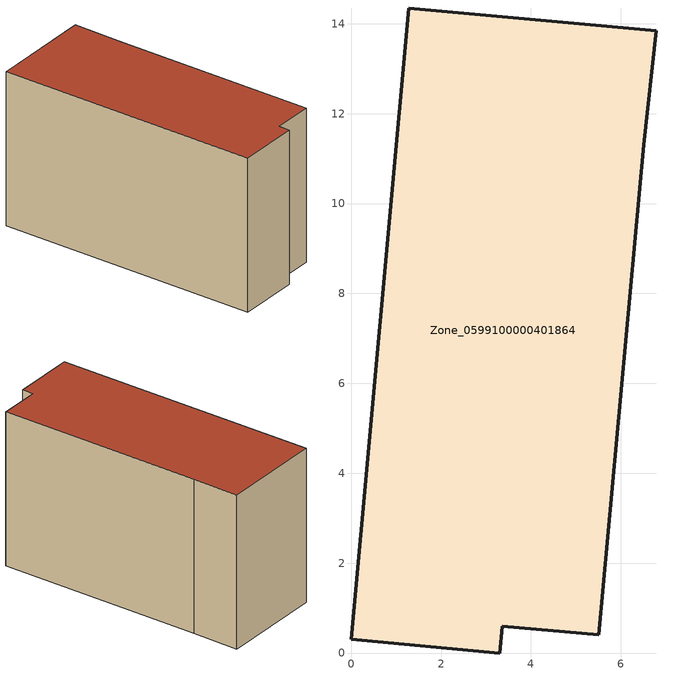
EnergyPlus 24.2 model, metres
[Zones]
Zone_0599100000401864
 floor ground (C_G): 3.36,0.6 3.3,0 0,0.3 1.28,14.35 6.79,13.84 6.5,11.31 5.51,0.4 z0
 wall outside (C_F): 6.79,13.84 1.28,14.35 0,0.3 3.3,0 3.36,0.6 5.51,0.4 6.5,11.31 6.79,13.84 z0:8.35
 roof outside (C_R): 3.3,0 3.36,0.6 5.51,0.4 6.5,11.31 6.79,13.84 1.28,14.35 0,0.3 z8.35
[BUILDING]
Pand.0599100000401864: North Axis=0; Terrain=City; Loads Convergence Tolerance Value=0.04; Temperature Convergence Tolerance Value=0.4; Solar Distribution=FullExterior; Maximum Number of Warmup Days=25; Minimum Number of Warmup Days=1
[Site:Location]
Rotterdam.The.Hague.AP_ZH_NLD Design_Conditions: Latitude=51.96; Longitude=4.45; Time Zone=1; Elevation=-4.5
[SITE:GROUNDTEMPERATURE:BUILDINGSURFACE]
18, 18, 18, 18, 18, 18, 18, 18, 18, 18, 18, 18
[MATERIAL] Thermal Absorptance=0.9; Solar Absorptance=0.7; Visible Absorptance=0.7
Name | Roughness | Thickness | Conductivity | Density | Specific Heat
G.TI.1992-2005 | MediumSmooth | 0.15 | 0.06 | 540 | 1210
F.TI.1992-2005 | Rough | 0.3 | 0.12 | 1920 | 840
R.TI.1992-2005 | MediumRough | 0.2 | 0.08 | 1500 | 1000
[CONSTRUCTION]
C_G: G.TI.1992-2005
C_F: F.TI.1992-2005
C_R: R.TI.1992-2005
[ZONE]
Zone_0599100000401864: Type=1; Multiplier=1; Ceiling Height=Autocalculate; Volume=Autocalculate; Floor Area=autocalculate; Part of Total Floor Area=Yes
[ZONEINFILTRATION:DESIGNFLOWRATE]
Infil_Zone_0599100000401864: Zone or ZoneList or Space or SpaceList=Zone_0599100000401864; Schedule=AlwaysOn; Design Flow Rate Calculation Method=Flow/Area; Flow Rate per Floor Area=0.0015; Constant Term Coefficient=1; Temperature Term Coefficient=0; Velocity Term Coefficient=0; Velocity Squared Term Coefficient=0
[HVACTEMPLATE:ZONE:IDEALLOADSAIRSYSTEM]
Zone_0599100000401864: Maximum Heating Supply Air Temperature=50; Minimum Cooling Supply Air Temperature=13; Maximum Heating Supply Air Humidity Ratio=0.0156; Minimum Cooling Supply Air Humidity Ratio=0.0077; Heating Limit=NoLimit; Cooling Limit=NoLimit; Dehumidification Control Type=ConstantSensibleHeatRatio; Cooling Sensible Heat Ratio=0.7; Dehumidification Setpoint=60; Humidification Control Type=None; Humidification Setpoint=30; Outdoor Air Method=None; Outdoor Air Flow Rate per Person=0.00944; Outdoor Air Flow Rate per Zone Floor Area=0; Outdoor Air Flow Rate per Zone=0; Demand Controlled Ventilation Type=None; Outdoor Air Economizer Type=NoEconomizer; Heat Recovery Type=None; Sensible Heat Recovery Effectiveness=0.7; Latent Heat Recovery Effectiveness=0.65
[ZONECONTROL:THERMOSTAT]
ThermostatControl_Zone_0599100000401864: Zone or ZoneList=Zone_0599100000401864; Control Type Schedule=DualSetpointControlType; Control 1=Thermostat_Zone_0599100000401864; Temperature Difference Between Cutout And Setpoint=0
[THERMOSTATSETPOINT:DUALSETPOINT]
Thermostat_Zone_0599100000401864: Heating Setpoint Temperature Schedule=HeatingSetpoint_Zone_0599100000401864; Cooling Setpoint Temperature Schedule=CoolingSetpoint_Zone_0599100000401864
[SCHEDULE:COMPACT]
HeatingSetpoint_Zone_0599100000401864: Through: 12/31, For: AllDays, Until: 24:00, 21
CoolingSetpoint_Zone_0599100000401864: Through: 12/31, For: AllDays, Until: 24:00, 24
DualSetpointControlType: Through: 12/31, For: AllDays, Until: 24:00, 4
AlwaysOn: Through: 12/31, For: AllDays, Until: 24:00, 1
